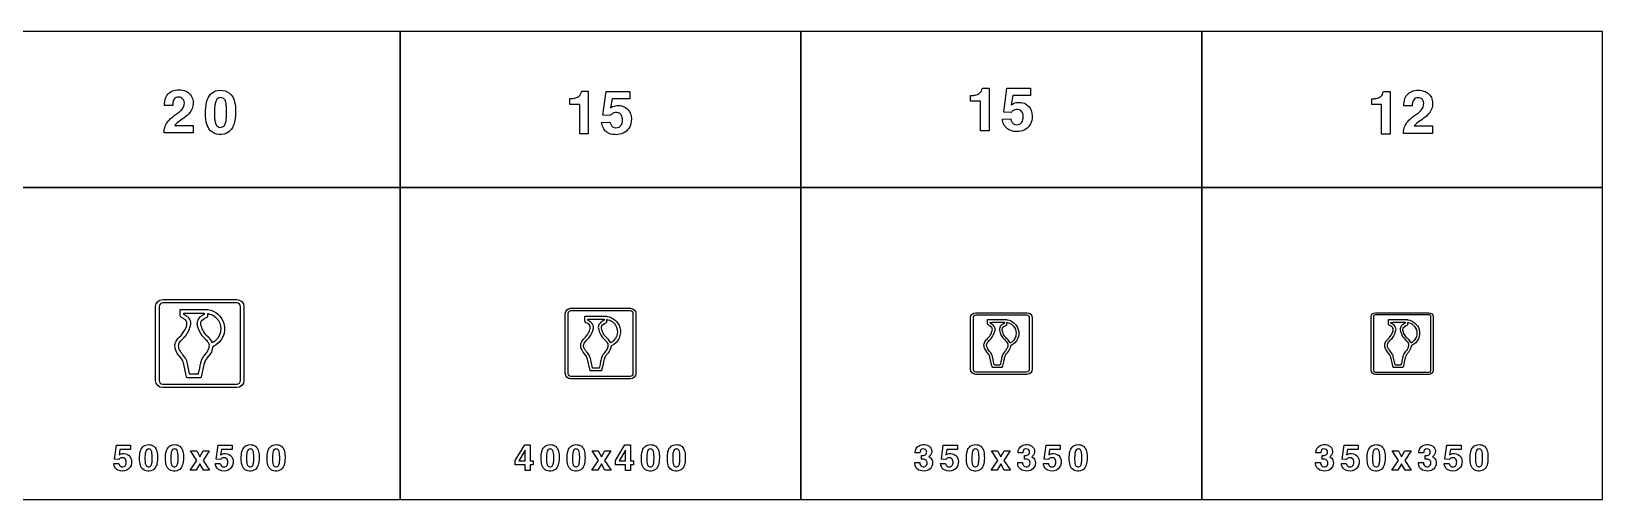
# Model space of a CAD drawing. Extents: x 0 to 18160, y 0 to 2655.
# Drawn here: x 9262 to 18160, y 0 to 2655 of the extents above; entities that cross this region are included whole.
import ezdxf

# ---------------------------------------------------------------- set-up
doc = ezdxf.new("R2010")
doc.units = 0
doc.header["$MEASUREMENT"] = 0

msp = doc.modelspace()

# ---------------------------------------------------------------- linework, layer by layer
for points in [[(9080, 1770), (11350, 1770), (11350, 2655), (9080, 2655)], [(11350, 1770), (13620, 1770), (13620, 2655), (11350, 2655)], [(13620, 1770), (15890, 1770), (15890, 2655), (13620, 2655)], [(15890, 1770), (18160, 1770), (18160, 2655), (15890, 2655)], [(9080, 0), (11350, 0), (11350, 1770), (9080, 1770)], [(11350, 0), (13620, 0), (13620, 1770), (11350, 1770)], [(13620, 0), (15890, 0), (15890, 1770), (13620, 1770)], [(15890, 0), (18160, 0), (18160, 1770), (15890, 1770)], [(10198.2, 221.797), (10163.1, 276.346), (10197.9, 276.346), (10216.2, 242.294), (10234.9, 276.346), (10269, 276.346), (10233.5, 222.318), (10270, 166.299), (10235.4, 166.299), (10215.6, 202.389), (10195.2, 166.299), (10161, 166.299)], [(12001, 222.096), (12055.2, 309.963), (12087.1, 309.963), (12087.1, 219.228), (12103.3, 219.228), (12103.3, 196.409), (12087.1, 196.409), (12087.1, 165.058), (12058.6, 165.058), (12058.6, 196.409), (12001, 196.409)], [(12058.6, 280.769), (12022.6, 219.228), (12058.6, 219.228)], [(12472.5, 221.797), (12437.4, 276.346), (12472.2, 276.346), (12490.5, 242.294), (12509.2, 276.346), (12543.3, 276.346), (12507.8, 222.318), (12544.3, 166.299), (12509.7, 166.299), (12489.9, 202.389), (12469.5, 166.299), (12435.3, 166.299)], [(12569, 222.114), (12623.3, 309.981), (12655.1, 309.981), (12655.1, 219.246), (12671.3, 219.246), (12671.3, 196.427), (12655.1, 196.427), (12655.1, 165.076), (12626.6, 165.076), (12626.6, 196.427), (12569, 196.427)], [(12626.6, 280.787), (12590.6, 219.246), (12626.6, 219.246)], [(14734.2, 221.783), (14699.1, 276.332), (14733.9, 276.332), (14752.1, 242.28), (14770.8, 276.333), (14805, 276.333), (14769.4, 222.304), (14806, 166.285), (14771.4, 166.285), (14751.6, 202.375), (14731.2, 166.285), (14697, 166.285)], [(17004.2, 221.783), (16969.1, 276.332), (17003.9, 276.332), (17022.1, 242.28), (17040.8, 276.333), (17075, 276.333), (17039.4, 222.304), (17076, 166.285), (17041.4, 166.285), (17021.6, 202.375), (17001.2, 166.285), (16967, 166.285)]]:
    msp.add_lwpolyline(points, close=True)
for points in [[(10012.9, 2078.85, -0.0640343), (10014.2, 2099.78, -0.161687), (10050, 2160.33, -0.0283718), (10091.8, 2192.71, 0.0545111), (10112.7, 2210.64, 0.192461), (10127.7, 2250.18, 0.234238), (10114.1, 2276.56, 0.196223), (10088.8, 2281.34, 0.252425), (10066.8, 2264.16, 0.0856617), (10062.7, 2247.14, 0.0202329), (10062, 2235.45), (10015.3, 2235.45, -0.0983795), (10021.4, 2276.76, -0.245047), (10067.6, 2319.89, -0.207102), (10144.5, 2311.55, -0.233443), (10177, 2259.22, -0.20961), (10158.8, 2195.04, -0.0785124), (10124.9, 2163.57, 0.0107372), (10089.1, 2137.78, 0.0665092), (10073.2, 2121.74), (10177.7, 2121.74), (10177.7, 2078.85)], [(10247.9, 2191.49, -0.0563084), (10253.9, 2254.33, -0.130301), (10276.1, 2298.12, -0.174843), (10317.9, 2319.53, -0.147552), (10371, 2312.9, -0.192146), (10407.8, 2269.73, -0.0833996), (10417.1, 2212.7, -0.0545507), (10412.1, 2141.92, -0.116773), (10393, 2097.85, -0.221099), (10338.1, 2070.16, -0.162564), (10286.7, 2082.68, -0.174743), (10255.4, 2128.1, -0.0640867), (10247.9, 2186.79)], [(12310.9, 2274.45), (12324.1, 2274.45, 0.0261527), (12330.1, 2275.12, 0.0824327), (12354.9, 2282.34, 0.211118), (12374.9, 2306.08, 0.0230957), (12377.6, 2315.99), (12415.7, 2315.99), (12415.7, 2074.01), (12367.1, 2074.01), (12367.1, 2241.03), (12310.9, 2241.03)], [(12491, 2139), (12538, 2140.78, 0.0452719), (12544.4, 2124.55, 0.0567733), (12549.1, 2117.67, 0.070207), (12553.5, 2114.2, 0.264984), (12589.6, 2112.3, 0.20748), (12607, 2135.41, 0.147389), (12605.8, 2173.44, 0.308532), (12576.4, 2194.85, 0.215743), (12546.7, 2184.62, 0.028781), (12541.3, 2178.38), (12498.7, 2180.39), (12516.5, 2315.07), (12650.5, 2315.07), (12650.5, 2273.2), (12550.1, 2273.2), (12541.1, 2221.19, -0.0211252), (12554.1, 2228.73, -0.121371), (12587.4, 2234.58, -0.244671), (12647.2, 2202.63, -0.173069), (12658.8, 2143.5, -0.256779), (12613.6, 2077.51, -0.199585), (12534, 2076.44, -0.245625), (12493.7, 2125.34, -0.0170062)], [(14580.9, 2291.94), (14594, 2291.94, 0.0261527), (14600.1, 2292.61, 0.0824327), (14624.9, 2299.84, 0.211118), (14644.9, 2323.58, 0.0230957), (14647.6, 2333.49), (14685.7, 2333.49), (14685.7, 2091.51), (14637.1, 2091.51), (14637.1, 2258.53), (14580.9, 2258.53)], [(14761, 2156.5), (14808, 2158.28, 0.0452719), (14814.4, 2142.04, 0.0567733), (14819.1, 2135.17, 0.070207), (14823.5, 2131.7, 0.264984), (14859.6, 2129.8, 0.20748), (14877, 2152.9, 0.147389), (14875.8, 2190.94, 0.308532), (14846.4, 2212.34, 0.215743), (14816.7, 2202.11, 0.028781), (14811.3, 2195.87), (14768.7, 2197.89), (14786.5, 2332.56), (14920.5, 2332.56), (14920.5, 2290.7), (14820.1, 2290.7), (14811.1, 2238.69, -0.0211252), (14824, 2246.23, -0.121371), (14857.4, 2252.08, -0.244671), (14917.2, 2220.12, -0.173069), (14928.7, 2161, -0.256779), (14883.6, 2095.01, -0.199585), (14804, 2093.94, -0.245625), (14763.7, 2142.83, -0.0170062)], [(16852.4, 2273.43), (16865.5, 2273.43, 0.0261527), (16871.5, 2274.1, 0.0824327), (16896.4, 2281.32, 0.211118), (16916.4, 2305.06, 0.0230957), (16919, 2314.97), (16957.1, 2314.97), (16957.1, 2072.99), (16908.5, 2072.99), (16908.5, 2240.01), (16852.4, 2240.01)], [(17032.5, 2075.98, -0.0640343), (17033.8, 2096.92, -0.161687), (17069.6, 2157.46, -0.0283718), (17111.4, 2189.85, 0.0545111), (17132.3, 2207.78, 0.192461), (17147.3, 2247.31, 0.234238), (17133.7, 2273.69, 0.196223), (17108.4, 2278.47, 0.252425), (17086.4, 2261.29, 0.0856617), (17082.3, 2244.27, 0.0202329), (17081.6, 2232.58), (17034.9, 2232.58, -0.0983795), (17041, 2273.89, -0.245047), (17087.1, 2317.02, -0.207102), (17164.1, 2308.69, -0.233443), (17196.6, 2256.36, -0.20961), (17178.4, 2192.18, -0.0785124), (17144.5, 2160.7, 0.0107372), (17108.7, 2134.91, 0.0665092), (17092.8, 2118.88), (17197.3, 2118.88), (17197.3, 2075.98)], [(10299.2, 2160.96, 0.0124589), (10299.8, 2154.64, 0.0668192), (10305.4, 2129.25, 0.615362), (10356.3, 2123.64, 0.0726881), (10361.7, 2136.67, 0.0588562), (10366.4, 2173.95, 0.0389037), (10364.8, 2240.94, 0.084671), (10358.2, 2264.28, 0.156013), (10346.8, 2276.44, 0.143208), (10331, 2279.4, 0.172584), (10315.3, 2273.2, 0.132565), (10305.3, 2257.64, 0.0498315), (10300.8, 2235.92, 0.0368731)], [(10005, 635, -0.414213), (9965, 675), (9965, 1095, -0.414213), (10005, 1135), (10425, 1135, -0.414213), (10465, 1095), (10465, 675, -0.414213), (10425, 635)], [(10005, 655), (10425, 655, 0.414213), (10445, 675), (10445, 1095, 0.414213), (10425, 1115), (10005, 1115, 0.414213), (9985, 1095), (9985, 675, 0.414213)], [(10258.5, 1078.69, -0.00857291), (10259.6, 1078.05, 0.0593856), (10261.6, 1077.14, -0.282679), (10351.6, 999.538, -0.364549), (10293, 868.987, -0.0226736), (10292.2, 868.757, 0.266112), (10288.5, 865.149), (10287.9, 862.438, -0.134229), (10267.7, 817.487, -0.0273007), (10260.5, 808.199), (10259.6, 807.197, 0.0744939), (10246.3, 788.162, 0.00950891), (10244.8, 784.643, 0.05286), (10235, 747.442), (10224.7, 704.418), (10222.8, 695.585, -0.19422), (10220.8, 692.614, -0.132935), (10216.7, 691.411, -0.0196511), (10213.7, 691.335), (10149.8, 691.335, -0.0701267), (10144.4, 691.847, -0.227744), (10140.8, 694.969, -0.0207458), (10140.6, 695.549), (10138.8, 703.611), (10122.1, 775.069), (10120.8, 780.067, 0.0637244), (10115.8, 792.659, 0.0414597), (10112.8, 797.229), (10100, 813.434, -0.0343569), (10098.6, 815.353, 0.0317537), (10097.4, 817.133, -0.111958), (10078.2, 850.74), (10077.1, 853.303, -0.0366296), (10075, 862.363, -0.131151), (10077.4, 890.849, -0.110421), (10099.3, 921.155, 0.0952168), (10132.1, 964.559, 0.107476), (10142.3, 999.55, 0.264903), (10127.5, 1023.76, 0.0071277), (10111, 1032.85, -0.277252), (10103.4, 1045.45), (10103.4, 1078.69)], [(12315, 685, -0.414213), (12285, 715), (12285, 1055, -0.414213), (12315, 1085), (12655, 1085, -0.414213), (12685, 1055), (12685, 715, -0.414213), (12655, 685)], [(12315, 700), (12655, 700, 0.414213), (12670, 715), (12670, 1055, 0.414213), (12655, 1070), (12315, 1070, 0.414213), (12300, 1055), (12300, 715, 0.414213)], [(10161.7, 711.109, -0.0185483), (10159.2, 711.427, -0.229671), (10157.8, 712.571, -0.0236681), (10157.5, 713.185), (10143.4, 779.192, 0.104092), (10129.1, 808.977), (10119.5, 820.355, 0.0142857), (10108.1, 835.955, -0.0517251), (10104.1, 843.285, -0.368759), (10107.4, 899.627, -0.0225137), (10110.3, 902.841, -0.0256792), (10131.2, 924.313, 0.00998654), (10133.7, 927.113, 0.109392), (10164.1, 994.288, 0.141868), (10164.2, 1006.42, 0.0275361), (10163.1, 1010.67), (10161.7, 1014.04, 0.0651946), (10155.3, 1026.6, 0.125213), (10141.9, 1039.28, 0.0322646), (10124.5, 1049.7), (10124.5, 1056.28), (10124.5, 1056.94), (10142, 1056.94), (10153.4, 1056.94), (10173.6, 1056.94), (10240, 1056.94), (10240, 1052.43, -0.010174), (10240, 1051.86), (10240, 1049.7, 0.0281396), (10222.3, 1039.87, 0.115797), (10211, 1030.5, 0.125209), (10199.7, 1005.7, 0.139213), (10200, 992.512, 0.035704), (10205.7, 970.982, 0.132423), (10237.8, 919.382, -0.00500407), (10248.3, 908.083, -0.0126131), (10257.2, 898.342, -0.0657696), (10266.2, 883.313, -0.121201), (10267.2, 870.385, -0.0660773), (10264.1, 855.142, -0.0194419), (10258.8, 841.799, -0.0688593), (10250.2, 829.828), (10240.3, 816.713, 0.0300561), (10228.3, 800.641, 0.0869608), (10219.3, 774.771, -0.00983399), (10215.1, 757.07), (10215, 756.431), (10211.1, 735.596, -0.00663721), (10206.7, 717.728), (10206.4, 716.728), (10205.9, 713.826), (10205.8, 713.166, -0.0809272), (10205.4, 712.013, -0.22186), (10204.4, 711.385, -0.0106487), (10200.1, 711.109), (10193.1, 711.109), (10187.5, 711.12), (10186, 711.109)], [(10333, 952.698, -0.114544), (10317.9, 917.519, -0.0140902), (10306.6, 903.871, -0.0508572), (10289.7, 891.243, -0.0536951), (10288.1, 890.309, -0.119907), (10287.3, 890.3), (10281.5, 900.036, 0.0923133), (10256.9, 926.805, -0.0723394), (10233.4, 959.142, -0.0668165), (10220.9, 993.667, -0.316727), (10235.7, 1023.12, -0.0181247), (10239.9, 1025.56, -0.0147843), (10256.5, 1034.86, 0.184837), (10259.3, 1037.78, 0.0449521), (10260, 1040.08), (10260, 1053.92, -0.258724), (10260.6, 1054.87, -0.0983207), (10261.6, 1055.12, -0.109448), (10263.6, 1054.66), (10265.1, 1054.12), (10280, 1049.82, -0.0588997), (10292.1, 1043.78, -0.0897769), (10309.9, 1028.9, -0.016828), (10321, 1014.72, -0.190393)], [(12519.8, 1039.95, -0.00857291), (12520.6, 1039.44, 0.0593856), (12522.3, 1038.71, -0.282679), (12594.3, 976.63, -0.364549), (12547.4, 872.189, -0.0226736), (12546.8, 872.005, 0.266112), (12543.8, 869.119), (12543.3, 866.951, -0.134229), (12527.1, 830.99, -0.0273007), (12521.4, 823.559), (12520.7, 822.757, 0.0744939), (12510.1, 807.529, 0.00950891), (12508.8, 804.715, 0.05286), (12501, 774.954), (12492.8, 740.534), (12491.2, 733.468, -0.19422), (12489.6, 731.091, -0.132935), (12486.4, 730.129, -0.0196511), (12484, 730.068), (12432.9, 730.068, -0.0701267), (12428.5, 730.477, -0.227744), (12425.6, 733.207), (12424, 739.889), (12410.7, 797.055), (12409.6, 801.053, 0.0637244), (12405.7, 811.127, 0.0414597), (12403.2, 814.783), (12393, 827.747, -0.0343569), (12391.9, 829.282, 0.0317537), (12390.9, 830.706, -0.111958), (12375.6, 857.592), (12374.7, 859.642, -0.0366296), (12373, 866.89, -0.131151), (12374.9, 889.679, -0.110421), (12392.5, 913.924, 0.0952168), (12418.7, 948.647, 0.107476), (12426.8, 976.64, 0.264903), (12415, 996.006, 0.0071277), (12401.8, 1003.28, -0.277252), (12395.7, 1013.36), (12395.7, 1039.95)], [(12442.4, 745.887, -0.0185483), (12440.3, 746.141, -0.229671), (12439.2, 747.057, -0.0236681), (12439, 747.548), (12427.7, 800.353, 0.104092), (12416.3, 824.182), (12408.6, 833.284, 0.0142857), (12399.5, 845.764, -0.0517251), (12396.3, 851.628, -0.368759), (12398.9, 896.702, -0.0225137), (12401.2, 899.273, -0.0256792), (12417.9, 916.451, 0.00998654), (12420, 918.691, 0.109392), (12444.3, 972.43, 0.141868), (12444.4, 982.136, 0.0275361), (12443.5, 985.536), (12442.4, 988.233, 0.0651946), (12437.2, 998.279, 0.125213), (12426.5, 1008.43, 0.0322646), (12412.6, 1016.76), (12412.6, 1022.03), (12412.6, 1022.55), (12426.6, 1022.55), (12435.7, 1022.55), (12451.9, 1022.55), (12505, 1022.55), (12505, 1018.71), (12505, 1016.76, 0.0281396), (12490.8, 1008.9, 0.115797), (12481.8, 1001.4, 0.125209), (12472.7, 981.557, 0.139213), (12473, 971.01, 0.035704), (12477.5, 953.785, 0.132423), (12503.2, 912.505, -0.00500407), (12511.6, 903.466, -0.0126131), (12518.7, 895.674, -0.0657696), (12526, 883.65, -0.121201), (12526.8, 873.308, -0.0660773), (12524.3, 861.114, -0.0194419), (12520, 850.439, -0.0688593), (12513.2, 840.862), (12505.3, 830.37, 0.0300561), (12495.6, 817.513, 0.0869608), (12488.4, 796.817, -0.00983399), (12485, 782.4), (12481.9, 765.477, -0.00663721), (12478.3, 751.183), (12478.2, 750.382), (12477.7, 748.061), (12477.7, 747.533, -0.0809272), (12477.3, 746.61, -0.22186), (12476.5, 746.108, -0.0106487), (12473.1, 745.887), (12467.5, 745.887), (12463, 745.896), (12461.8, 745.887)], [(12579.4, 939.158, -0.114544), (12567.3, 911.015, -0.0140902), (12558.3, 900.097, -0.0508572), (12544.8, 889.994, -0.0536951), (12543.2, 889.206, -0.188084), (12542.7, 889.314), (12538.2, 897.029, 0.0923133), (12518.5, 918.444, -0.0723394), (12499.7, 944.313, -0.0668165), (12489.7, 971.934, -0.316727), (12501.5, 995.494, -0.0181247), (12504.9, 997.445, -0.0147843), (12518.2, 1004.89, 0.184837), (12520.5, 1007.23, 0.0449521), (12521, 1009.06), (12521, 1020.14, -0.258724), (12521.5, 1020.89, -0.0983207), (12522.3, 1021.1, -0.109448), (12523.9, 1020.73), (12525, 1020.3), (12537, 1016.86, -0.0588997), (12546.7, 1012.03, -0.0897769), (12560.9, 1000.12, -0.016828), (12569.8, 988.772, -0.190393)], [(14610, 710, -0.414213), (14580, 740), (14580, 1030, -0.414213), (14610, 1060), (14900, 1060, -0.414213), (14930, 1030), (14930, 740, -0.414213), (14900, 710)], [(14610, 725), (14900, 725, 0.414213), (14915, 740), (14915, 1030, 0.414213), (14900, 1045), (14610, 1045, 0.414213), (14595, 1030), (14595, 740, 0.414213)], [(14785.5, 1020.58, -0.00857291), (14786.2, 1020.13, 0.0593856), (14787.6, 1019.5, -0.282679), (14850.7, 965.177, -0.364549), (14809.6, 873.791, -0.0226736), (14809.1, 873.63, 0.266112), (14806.5, 871.104), (14806, 869.207, -0.134229), (14791.9, 837.741, -0.0273007), (14786.9, 831.239), (14786.3, 830.538, 0.0744939), (14776.9, 817.213, 0.00950891), (14775.8, 814.75, 0.05286), (14769, 788.71), (14761.8, 758.593), (14760.4, 752.41, -0.19422), (14759.1, 750.33, -0.132935), (14756.2, 749.488, -0.0196511), (14754.1, 749.434), (14709.4, 749.434, -0.0701267), (14705.6, 749.793, -0.227744), (14703, 752.181), (14701.7, 758.028), (14690, 808.049), (14689.1, 811.547, 0.0637244), (14685.6, 820.361, 0.0414597), (14683.5, 823.56), (14674.5, 834.904, -0.0343569), (14673.5, 836.247, 0.0317537), (14672.7, 837.493, -0.111958), (14659.3, 861.018), (14658.5, 862.812, -0.0366296), (14657, 869.154, -0.131151), (14658.7, 889.095, -0.110421), (14674, 910.308, 0.0952168), (14697, 940.691, 0.107476), (14704.1, 965.185, 0.264903), (14693.7, 982.131, 0.0071277), (14682.2, 988.494, -0.277252), (14676.9, 997.318), (14676.9, 1020.58)], [(14717.7, 763.276, -0.0185483), (14715.9, 763.499, -0.229671), (14714.8, 764.514), (14704.9, 810.934, 0.104092), (14694.9, 831.784), (14688.2, 839.749, 0.0142857), (14680.2, 850.669, -0.0517251), (14677.4, 855.8, -0.368759), (14679.7, 895.239, -0.0225137), (14681.7, 897.489, -0.0256792), (14696.3, 912.519, 0.00998654), (14698.1, 914.479, 0.109392), (14719.4, 961.502, 0.141868), (14719.5, 969.994, 0.0275361), (14718.7, 972.97), (14717.7, 975.329, 0.0651946), (14713.2, 984.119, 0.125213), (14703.8, 992.999, 0.0322646), (14691.6, 1000.29), (14691.6, 1005.13), (14703.9, 1005.36), (14711.9, 1005.36), (14726, 1005.36), (14772.5, 1005.36), (14772.5, 1002), (14772.5, 1000.29, 0.0281396), (14760.1, 993.409, 0.115797), (14752.2, 986.849, 0.125209), (14744.3, 969.487, 0.139213), (14744.5, 960.259, 0.035704), (14748.5, 945.187, 0.132423), (14771, 909.067, -0.00500407), (14778.3, 901.158, -0.0126131), (14784.5, 894.34, -0.0657696), (14790.8, 883.819, -0.121201), (14791.6, 874.769, -0.0660773), (14789.4, 864.099, -0.0194419), (14785.7, 854.76, -0.0688593), (14779.7, 846.38), (14772.7, 837.199, 0.0300561), (14764.3, 825.949, 0.0869608), (14758, 807.84, -0.00983399), (14755, 795.225), (14752.3, 780.418, -0.00663721), (14749.2, 767.91), (14749, 767.21), (14748.6, 764.948, -0.0809272), (14748.3, 763.909, -0.22186), (14747.6, 763.47, -0.0106487), (14744.6, 763.276), (14739.7, 763.276), (14735.7, 763.284), (14734.7, 763.276)], [(14837.6, 932.388, -0.114544), (14827, 907.763, -0.0140902), (14819.1, 898.21, -0.0508572), (14807.3, 889.37, -0.0536951), (14806, 888.68, -0.188084), (14805.5, 888.775), (14801.6, 895.525, 0.0923133), (14784.3, 914.263, -0.0723394), (14767.9, 936.899, -0.0668165), (14759.1, 961.067, -0.316727), (14769.5, 981.682, -0.0181247), (14772.4, 983.389, -0.0147843), (14784, 989.9, 0.184837), (14786, 991.947, 0.0449521), (14786.5, 993.557), (14786.5, 1003.25, -0.258724), (14786.9, 1003.91, -0.0983207), (14787.6, 1004.08, -0.109448), (14789, 1003.76), (14790, 1003.39), (14800.5, 1000.37, -0.0588997), (14809, 996.148, -0.0897769), (14821.4, 985.732, -0.016828), (14829.2, 975.801, -0.190393)], [(16874, 710, -0.414213), (16850, 734), (16850, 1036, -0.414213), (16874, 1060), (17176, 1060, -0.414213), (17200, 1036), (17200, 734, -0.414213), (17176, 710)], [(16874, 722.001), (17176, 722.001, 0.414213), (17188, 734.001), (17188, 1036, 0.414213), (17176, 1048), (16874, 1048, 0.414213), (16862, 1036), (16862, 734.001, 0.414213)], [(17055.5, 1020.58, -0.00857291), (17056.2, 1020.13, 0.0593856), (17057.6, 1019.5, -0.282679), (17120.7, 965.177, -0.364549), (17079.6, 873.791, -0.0226736), (17079.1, 873.63, 0.266112), (17076.5, 871.104), (17076, 869.207, -0.134229), (17061.9, 837.741, -0.0273007), (17056.9, 831.239), (17056.3, 830.538, 0.0744939), (17046.9, 817.213, 0.00950891), (17045.8, 814.75, 0.05286), (17039, 788.71), (17031.8, 758.593), (17030.4, 752.41, -0.19422), (17029.1, 750.33, -0.132935), (17026.2, 749.488, -0.0196511), (17024.1, 749.434), (16979.4, 749.434, -0.0701267), (16975.6, 749.793, -0.227744), (16973, 752.181), (16971.7, 758.028), (16960, 808.049), (16959.1, 811.547, 0.0637244), (16955.6, 820.361, 0.0414597), (16953.5, 823.56), (16944.5, 834.904, -0.0343569), (16943.5, 836.247, 0.0317537), (16942.7, 837.493, -0.111958), (16929.3, 861.018), (16928.5, 862.812, -0.0366296), (16927, 869.154, -0.131151), (16928.7, 889.095, -0.110421), (16944, 910.308, 0.0952168), (16967, 940.691, 0.107476), (16974.1, 965.185, 0.264903), (16963.7, 982.131, 0.0071277), (16952.2, 988.494, -0.277252), (16946.9, 997.318), (16946.9, 1020.58)], [(16987.7, 763.276, -0.0185483), (16985.9, 763.499, -0.229671), (16984.8, 764.514), (16974.9, 810.934, 0.104092), (16964.9, 831.784), (16958.2, 839.749, 0.0142857), (16950.2, 850.669, -0.0517251), (16947.4, 855.8, -0.368759), (16949.7, 895.239, -0.0225137), (16951.7, 897.489, -0.0256792), (16966.3, 912.519, 0.00998654), (16968.1, 914.479, 0.109392), (16989.4, 961.502, 0.141868), (16989.5, 969.994, 0.0275361), (16988.7, 972.97), (16987.7, 975.329, 0.0651946), (16983.2, 984.119, 0.125213), (16973.8, 992.999, 0.0322646), (16961.6, 1000.29), (16961.6, 1005.13), (16973.9, 1005.36), (16981.9, 1005.36), (16996, 1005.36), (17042.5, 1005.36), (17042.5, 1002), (17042.5, 1000.29, 0.0281396), (17030.1, 993.409, 0.115797), (17022.2, 986.849, 0.125209), (17014.3, 969.487, 0.139213), (17014.5, 960.259, 0.035704), (17018.5, 945.187, 0.132423), (17041, 909.067, -0.00500407), (17048.3, 901.158, -0.0126131), (17054.5, 894.34, -0.0657696), (17060.8, 883.819, -0.121201), (17061.6, 874.769, -0.0660773), (17059.4, 864.099, -0.0194419), (17055.7, 854.76, -0.0688593), (17049.7, 846.38), (17042.7, 837.199, 0.0300561), (17034.3, 825.949, 0.0869608), (17028, 807.84, -0.00983399), (17025, 795.225), (17022.3, 780.418, -0.00663721), (17019.2, 767.91), (17019, 767.21), (17018.6, 764.948, -0.0809272), (17018.3, 763.909, -0.22186), (17017.6, 763.47, -0.0106487), (17014.6, 763.276), (17009.7, 763.276), (17005.7, 763.284), (17004.7, 763.276)], [(17107.6, 932.388, -0.114544), (17097, 907.763, -0.0140902), (17089.1, 898.21, -0.0508572), (17077.3, 889.37, -0.0536951), (17076, 888.68, -0.188084), (17075.5, 888.775), (17071.6, 895.525, 0.0923133), (17054.3, 914.263, -0.0723394), (17037.9, 936.899, -0.0668165), (17029.1, 961.067, -0.316727), (17039.5, 981.682, -0.0181247), (17042.4, 983.389, -0.0147843), (17054, 989.9, 0.184837), (17056, 991.947, 0.0449521), (17056.5, 993.557), (17056.5, 1003.25, -0.258724), (17056.9, 1003.91, -0.0983207), (17057.6, 1004.08, -0.109448), (17059, 1003.76), (17060, 1003.39), (17070.5, 1000.37, -0.0588997), (17079, 996.148, -0.0897769), (17091.4, 985.732, -0.016828), (17099.2, 975.801, -0.190393)], [(9727.75, 203.882), (9755.92, 204.948, 0.0452719), (9759.76, 195.209, 0.0567733), (9762.6, 191.086, 0.070207), (9765.26, 189, 0.264984), (9786.87, 187.863, 0.20748), (9797.32, 201.726, 0.147389), (9796.63, 224.545, 0.308532), (9779, 237.389, 0.215743), (9761.13, 231.252, 0.028781), (9757.91, 227.507), (9732.34, 228.716), (9743.03, 309.522), (9823.46, 309.522), (9823.46, 284.403), (9763.2, 284.403), (9757.82, 253.195, -0.0211252), (9765.57, 257.721, -0.121371), (9785.57, 261.228, -0.244671), (9821.44, 242.057, -0.173069), (9828.39, 206.583, -0.256779), (9801.28, 166.986, -0.199585), (9753.55, 166.346, -0.245625), (9729.38, 195.683, -0.0170062)], [(9874.18, 234.284, -0.0563084), (9877.8, 271.986, -0.130301), (9891.12, 298.265, -0.174843), (9916.22, 311.109, -0.147552), (9948.09, 307.128, -0.192146), (9970.17, 281.228, -0.0833996), (9975.72, 247.01, -0.0545507), (9972.71, 204.545, -0.116773), (9961.26, 178.1, -0.221099), (9928.35, 161.488, -0.162564), (9897.47, 169, -0.174743), (9878.71, 196.251, -0.0640867), (9874.23, 231.464)], [(9905.01, 215.967, 0.0124589), (9905.32, 212.175, 0.0668192), (9908.68, 196.938, 0.615362), (9939.23, 193.574, 0.0726881), (9942.5, 201.393, 0.0588562), (9945.32, 223.763, 0.0389037), (9944.34, 263.953, 0.084671), (9940.39, 277.957, 0.156013), (9933.52, 285.256, 0.143208), (9924.08, 287.033, 0.172584), (9914.63, 283.313, 0.132565), (9908.66, 273.976, 0.0498315), (9905.93, 260.943, 0.0368731)], [(10020.9, 234.284, -0.0563084), (10024.6, 271.986, -0.130301), (10037.9, 298.265, -0.174843), (10063, 311.109, -0.147552), (10094.8, 307.128, -0.192146), (10116.9, 281.227, -0.0833996), (10122.5, 247.009, -0.0545507), (10119.5, 204.545, -0.116773), (10108, 178.1, -0.221099), (10075.1, 161.488, -0.162564), (10044.2, 169, -0.174743), (10025.5, 196.251, -0.0640867), (10021, 231.465)], [(10051.8, 215.967, 0.0124589), (10052.1, 212.175, 0.0668192), (10055.4, 196.938, 0.615362), (10086, 193.574, 0.0726881), (10089.2, 201.393, 0.0588562), (10092.1, 223.763, 0.0389037), (10091.1, 263.953, 0.084671), (10087.1, 277.957, 0.156013), (10080.3, 285.256, 0.143208), (10070.8, 287.033, 0.172584), (10061.4, 283.313, 0.132565), (10055.4, 273.976, 0.0498315), (10052.7, 260.943, 0.0368731)], [(10303.3, 203.891), (10331.5, 204.957, 0.0452719), (10335.3, 195.218, 0.0567733), (10338.2, 191.095, 0.070207), (10340.8, 189.009, 0.264984), (10362.4, 187.872, 0.20748), (10372.9, 201.735, 0.147389), (10372.2, 224.554, 0.308532), (10354.6, 237.398, 0.215743), (10336.7, 231.261, 0.028781), (10333.5, 227.517), (10307.9, 228.725), (10318.6, 309.531), (10399, 309.531), (10399, 284.412), (10338.8, 284.412), (10333.4, 253.204, -0.0211252), (10341.1, 257.73, -0.121371), (10361.1, 261.237, -0.244671), (10397, 242.066, -0.173069), (10404, 206.592, -0.256779), (10376.8, 166.995, -0.199585), (10329.1, 166.355, -0.245625), (10305, 195.692, -0.0170062)], [(10449.7, 234.285, -0.0563084), (10453.4, 271.986, -0.130301), (10466.7, 298.266, -0.174843), (10491.8, 311.109, -0.147552), (10523.7, 307.128, -0.192146), (10545.7, 281.228, -0.0833996), (10551.3, 247.01, -0.0545507), (10548.3, 204.545, -0.116773), (10536.8, 178.1, -0.221099), (10503.9, 161.488, -0.162564), (10473, 169, -0.174743), (10454.3, 196.251, -0.0640867), (10449.8, 231.465)], [(10480.6, 215.967, 0.0124589), (10480.9, 212.176, 0.0668192), (10484.3, 196.939, 0.615362), (10514.8, 193.574, 0.0726881), (10518.1, 201.394, 0.0588562), (10520.9, 223.763, 0.0389037), (10519.9, 263.953, 0.084671), (10516, 277.958, 0.156013), (10509.1, 285.256, 0.143208), (10499.7, 287.033, 0.172584), (10490.2, 283.313, 0.132565), (10484.2, 273.977, 0.0498315), (10481.5, 260.943, 0.0368731)], [(10596.5, 234.275, -0.0563084), (10600.1, 271.977, -0.130301), (10613.4, 298.256, -0.174843), (10638.5, 311.1, -0.147552), (10670.4, 307.119, -0.192146), (10692.5, 281.219, -0.0833996), (10698, 247.001, -0.0545507), (10695, 204.536, -0.116773), (10683.6, 178.091, -0.221099), (10650.7, 161.479, -0.162564), (10619.8, 168.991, -0.174743), (10601, 196.242, -0.0640867), (10596.5, 231.455)], [(10627.3, 215.958, 0.0124589), (10627.6, 212.166, 0.0668192), (10631, 196.929, 0.615362), (10661.5, 193.565, 0.0726881), (10664.8, 201.384, 0.0588562), (10667.6, 223.754, 0.0389037), (10666.7, 263.944, 0.084671), (10662.7, 277.948, 0.156013), (10655.8, 285.247, 0.143208), (10646.4, 287.024, 0.172584), (10636.9, 283.304, 0.132565), (10631, 273.967, 0.0498315), (10628.2, 260.934, 0.0368731)], [(12148.5, 234.285, -0.0563084), (12152.1, 271.986, -0.130301), (12165.4, 298.266, -0.174843), (12190.5, 311.109, -0.147552), (12222.4, 307.128, -0.192146), (12244.5, 281.228, -0.0833996), (12250, 247.01, -0.0545507), (12247, 204.545, -0.116773), (12235.6, 178.1, -0.221099), (12202.7, 161.489, -0.162564), (12171.8, 169, -0.174743), (12153, 196.252, -0.0640867), (12148.5, 231.465)], [(12179.3, 215.967, 0.0124589), (12179.6, 212.176, 0.0668192), (12183, 196.939, 0.615362), (12213.5, 193.574, 0.0726881), (12216.8, 201.394, 0.0588562), (12219.6, 223.763, 0.0389037), (12218.6, 263.953, 0.084671), (12214.7, 277.958, 0.156013), (12207.8, 285.256, 0.143208), (12198.4, 287.034, 0.172584), (12188.9, 283.313, 0.132565), (12183, 273.977, 0.0498315), (12180.2, 260.943, 0.0368731)], [(12295.2, 234.285, -0.0563084), (12298.9, 271.986, -0.130301), (12312.2, 298.266, -0.174843), (12337.3, 311.109, -0.147552), (12369.1, 307.128, -0.192146), (12391.2, 281.228, -0.0833996), (12396.8, 247.01, -0.0545507), (12393.8, 204.545, -0.116773), (12382.3, 178.1, -0.221099), (12349.4, 161.489, -0.162564), (12318.5, 169.001, -0.174743), (12299.8, 196.252, -0.0640867), (12295.3, 231.465)], [(12326.1, 215.967, 0.0124589), (12326.4, 212.176, 0.0668192), (12329.7, 196.939, 0.615362), (12360.3, 193.574, 0.0726881), (12363.5, 201.394, 0.0588562), (12366.4, 223.763, 0.0389037), (12365.4, 263.953, 0.084671), (12361.4, 277.958, 0.156013), (12354.6, 285.256, 0.143208), (12345.1, 287.034, 0.172584), (12335.7, 283.313, 0.132565), (12329.7, 273.977, 0.0498315), (12327, 260.943, 0.0368731)], [(12716.5, 234.285, -0.0563084), (12720.1, 271.986, -0.130301), (12733.4, 298.265, -0.174843), (12758.5, 311.109, -0.147552), (12790.4, 307.128, -0.192146), (12812.5, 281.228, -0.0833996), (12818, 247.01, -0.0545507), (12815, 204.545, -0.116773), (12803.6, 178.1, -0.221099), (12770.7, 161.488, -0.162564), (12739.8, 169, -0.174743), (12721, 196.251, -0.0640867), (12716.5, 231.465)], [(12747.3, 215.967, 0.0124589), (12747.6, 212.176, 0.0668192), (12751, 196.939, 0.615362), (12781.5, 193.574, 0.0726881), (12784.8, 201.394, 0.0588562), (12787.6, 223.763, 0.0389037), (12786.7, 263.953, 0.084671), (12782.7, 277.957, 0.156013), (12775.8, 285.256, 0.143208), (12766.4, 287.033, 0.172584), (12757, 283.313, 0.132565), (12751, 273.976, 0.0498315), (12748.3, 260.943, 0.0368731)], [(12863.2, 234.275, -0.0563084), (12866.9, 271.977, -0.130301), (12880.2, 298.256, -0.174843), (12905.3, 311.1, -0.147552), (12937.2, 307.119, -0.192146), (12959.2, 281.218, -0.0833996), (12964.8, 247, -0.0545507), (12961.8, 204.536, -0.116773), (12950.3, 178.091, -0.221099), (12917.4, 161.479, -0.162564), (12886.5, 168.991, -0.174743), (12867.8, 196.242, -0.0640867), (12863.3, 231.455)], [(12894.1, 215.958, 0.0124589), (12894.4, 212.166, 0.0668192), (12897.8, 196.929, 0.615362), (12928.3, 193.565, 0.0726881), (12931.6, 201.384, 0.0588562), (12934.4, 223.754, 0.0389037), (12933.4, 263.944, 0.084671), (12929.5, 277.948, 0.156013), (12922.6, 285.247, 0.143208), (12913.2, 287.024, 0.172584), (12903.7, 283.304, 0.132565), (12897.7, 273.967, 0.0498315), (12895, 260.934, 0.0368731)], [(14264.9, 210.618), (14292.7, 210.618, 0.0411845), (14294, 201.495, 0.335066), (14312.3, 186.329, 0.276505), (14331.4, 195.049, 0.158203), (14334.8, 207.49, 0.0878221), (14333, 217.04, 0.217575), (14321.9, 227.158, 0.0882727), (14309.1, 229.03), (14302.7, 229.03), (14302.7, 250.192, 0.0282129), (14314.4, 250.547, 0.50028), (14330.6, 277.846, 0.235001), (14319.5, 286.874, 0.165496), (14304.1, 285.5, 0.220849), (14295.5, 275.571, 0.055705), (14293.8, 264.647), (14266.9, 264.647, -0.0488003), (14268, 278.201, -0.30773), (14302.6, 310.902, -0.146685), (14338.2, 307.348, -0.469869), (14354.2, 251.684, -0.0891152), (14346.9, 244.623), (14344.4, 242.822, -0.0245333), (14351.1, 238.983, -0.202429), (14364.5, 216.969, -0.422325), (14326.8, 163.296, -0.154301), (14288.4, 167.609, -0.287878), (14265, 204.03, -0.0143877)], [(14410.5, 203.85), (14438.6, 204.916, 0.0452719), (14442.5, 195.177, 0.0567733), (14445.3, 191.054, 0.070207), (14448, 188.968, 0.264984), (14469.6, 187.831, 0.20748), (14480, 201.694, 0.147389), (14479.4, 224.513, 0.308532), (14461.7, 237.357, 0.215743), (14443.9, 231.219, 0.028781), (14440.6, 227.475), (14415.1, 228.684), (14425.7, 309.49), (14506.2, 309.49), (14506.2, 284.371), (14445.9, 284.371), (14440.5, 253.163, -0.0211252), (14448.3, 257.689, -0.121371), (14468.3, 261.196, -0.244671), (14504.2, 242.025, -0.173069), (14511.1, 206.551, -0.256779), (14484, 166.954, -0.199585), (14436.3, 166.314, -0.245625), (14412.1, 195.651, -0.0170062)], [(14556.9, 234.262, -0.0563084), (14560.5, 271.963, -0.130301), (14573.8, 298.243, -0.174843), (14598.9, 311.086, -0.147552), (14630.8, 307.105, -0.192146), (14652.9, 281.205, -0.0833996), (14658.4, 246.987, -0.0545507), (14655.4, 204.522, -0.116773), (14644, 178.077, -0.221099), (14611.1, 161.466, -0.162564), (14580.2, 168.977, -0.174743), (14561.4, 196.229, -0.0640867), (14556.9, 231.442)], [(14587.7, 215.944, 0.0124589), (14588, 212.153, 0.0668192), (14591.4, 196.916, 0.615362), (14621.9, 193.551, 0.0726881), (14625.2, 201.371, 0.0588562), (14628, 223.741, 0.0389037), (14627.1, 263.93, 0.084671), (14623.1, 277.935, 0.156013), (14616.2, 285.233, 0.143208), (14606.8, 287.011, 0.172584), (14597.3, 283.29, 0.132565), (14591.4, 273.954, 0.0498315), (14588.7, 260.921, 0.0368731)], [(14847.3, 210.654), (14875.2, 210.654, 0.0411845), (14876.4, 201.531, 0.335066), (14894.7, 186.365, 0.276505), (14913.9, 195.086, 0.158203), (14917.2, 207.527, 0.0878221), (14915.4, 217.076, 0.217575), (14904.3, 227.195, 0.0882727), (14891.6, 229.067), (14885.1, 229.067), (14885.1, 250.228, 0.0282129), (14896.8, 250.583, 0.50028), (14913, 277.882, 0.235001), (14901.9, 286.91, 0.165496), (14886.5, 285.536, 0.220849), (14878, 275.607, 0.055705), (14876.2, 264.683), (14849.4, 264.683, -0.0488003), (14850.4, 278.237, -0.30773), (14885, 310.939, -0.146685), (14920.7, 307.384, -0.469869), (14936.6, 251.721, -0.0891152), (14929.4, 244.659), (14926.8, 242.858, -0.0245333), (14933.5, 239.019, -0.202429), (14946.9, 217.005, -0.422325), (14909.3, 163.332, -0.154301), (14870.8, 167.645, -0.287878), (14847.4, 204.067, -0.0143877)], [(14992.9, 203.886), (15021.1, 204.953, 0.0452719), (15024.9, 195.213, 0.0567733), (15027.8, 191.09, 0.070207), (15030.4, 189.005, 0.264984), (15052, 187.867, 0.20748), (15062.5, 201.73, 0.147389), (15061.8, 224.55, 0.308532), (15044.2, 237.393, 0.215743), (15026.3, 231.256, 0.028781), (15023.1, 227.512), (14997.5, 228.72), (15008.2, 309.526), (15088.6, 309.526), (15088.6, 284.408), (15028.3, 284.408), (15023, 253.199, -0.0211252), (15030.7, 257.725, -0.121371), (15050.7, 261.232, -0.244671), (15086.6, 242.062, -0.173069), (15093.5, 206.588, -0.256779), (15066.4, 166.991, -0.199585), (15018.7, 166.351, -0.245625), (14994.5, 195.687, -0.0170062)], [(15139.3, 234.299, -0.0563084), (15143, 272, -0.130301), (15156.3, 298.28, -0.174843), (15181.4, 311.123, -0.147552), (15213.2, 307.142, -0.192146), (15235.3, 281.242, -0.0833996), (15240.9, 247.024, -0.0545507), (15237.9, 204.559, -0.116773), (15226.4, 178.114, -0.221099), (15193.5, 161.502, -0.162564), (15162.6, 169.014, -0.174743), (15143.9, 196.265, -0.0640867), (15139.4, 231.479)], [(15170.2, 215.981, 0.0124589), (15170.5, 212.19, 0.0668192), (15173.8, 196.953, 0.615362), (15204.4, 193.588, 0.0726881), (15207.6, 201.408, 0.0588562), (15210.5, 223.777, 0.0389037), (15209.5, 263.967, 0.084671), (15205.5, 277.972, 0.156013), (15198.7, 285.27, 0.143208), (15189.2, 287.047, 0.172584), (15179.8, 283.327, 0.132565), (15173.8, 273.99, 0.0498315), (15171.1, 260.957, 0.0368731)], [(16534.9, 210.618), (16562.7, 210.618, 0.0411845), (16564, 201.495, 0.335066), (16582.3, 186.329, 0.276505), (16601.4, 195.049, 0.158203), (16604.8, 207.49, 0.0878221), (16603, 217.04, 0.217575), (16591.9, 227.158, 0.0882727), (16579.1, 229.03), (16572.7, 229.03), (16572.7, 250.192, 0.0282129), (16584.4, 250.547, 0.50028), (16600.6, 277.846, 0.235001), (16589.5, 286.874, 0.165496), (16574.1, 285.5, 0.220849), (16565.5, 275.571, 0.055705), (16563.8, 264.647), (16536.9, 264.647, -0.0488003), (16538, 278.201, -0.30773), (16572.6, 310.902, -0.146685), (16608.2, 307.348, -0.469869), (16624.2, 251.684, -0.0891152), (16616.9, 244.623), (16614.4, 242.822, -0.0245333), (16621.1, 238.983, -0.202429), (16634.5, 216.969, -0.422325), (16596.8, 163.296, -0.154301), (16558.4, 167.609, -0.287878), (16535, 204.03, -0.0143877)], [(16680.5, 203.85), (16708.6, 204.916, 0.0452719), (16712.5, 195.177, 0.0567733), (16715.3, 191.054, 0.070207), (16718, 188.968, 0.264984), (16739.6, 187.831, 0.20748), (16750, 201.694, 0.147389), (16749.4, 224.513, 0.308532), (16731.7, 237.357, 0.215743), (16713.9, 231.219, 0.028781), (16710.6, 227.475), (16685.1, 228.684), (16695.7, 309.49), (16776.2, 309.49), (16776.2, 284.371), (16715.9, 284.371), (16710.5, 253.163, -0.0211252), (16718.3, 257.689, -0.121371), (16738.3, 261.196, -0.244671), (16774.2, 242.025, -0.173069), (16781.1, 206.551, -0.256779), (16754, 166.954, -0.199585), (16706.3, 166.314, -0.245625), (16682.1, 195.651, -0.0170062)], [(16826.9, 234.262, -0.0563084), (16830.5, 271.963, -0.130301), (16843.8, 298.243, -0.174843), (16868.9, 311.086, -0.147552), (16900.8, 307.105, -0.192146), (16922.9, 281.205, -0.0833996), (16928.4, 246.987, -0.0545507), (16925.4, 204.522, -0.116773), (16914, 178.077, -0.221099), (16881.1, 161.466, -0.162564), (16850.2, 168.977, -0.174743), (16831.4, 196.229, -0.0640867), (16826.9, 231.442)], [(16857.7, 215.944, 0.0124589), (16858, 212.153, 0.0668192), (16861.4, 196.916, 0.615362), (16891.9, 193.551, 0.0726881), (16895.2, 201.371, 0.0588562), (16898, 223.741, 0.0389037), (16897.1, 263.93, 0.084671), (16893.1, 277.935, 0.156013), (16886.2, 285.233, 0.143208), (16876.8, 287.011, 0.172584), (16867.3, 283.29, 0.132565), (16861.4, 273.954, 0.0498315), (16858.7, 260.921, 0.0368731)], [(17117.3, 210.654), (17145.2, 210.654, 0.0411845), (17146.4, 201.531, 0.335066), (17164.7, 186.365, 0.276505), (17183.9, 195.086, 0.158203), (17187.2, 207.527, 0.0878221), (17185.4, 217.076, 0.217575), (17174.3, 227.195, 0.0882727), (17161.6, 229.067), (17155.1, 229.067), (17155.1, 250.228, 0.0282129), (17166.8, 250.583, 0.50028), (17183, 277.882, 0.235001), (17171.9, 286.91, 0.165496), (17156.5, 285.536, 0.220849), (17148, 275.607, 0.055705), (17146.3, 264.683), (17119.4, 264.683, -0.0488003), (17120.4, 278.237, -0.30773), (17155, 310.939, -0.146685), (17190.7, 307.384, -0.469869), (17206.6, 251.721, -0.0891152), (17199.4, 244.659), (17196.8, 242.858, -0.0245333), (17203.5, 239.019, -0.202429), (17216.9, 217.005, -0.422325), (17179.3, 163.332, -0.154301), (17140.8, 167.645, -0.287878), (17117.4, 204.067, -0.0143877)], [(17262.9, 203.886), (17291.1, 204.953, 0.0452719), (17294.9, 195.213, 0.0567733), (17297.8, 191.09, 0.070207), (17300.4, 189.005, 0.264984), (17322, 187.867, 0.20748), (17332.5, 201.73, 0.147389), (17331.8, 224.55, 0.308532), (17314.2, 237.393, 0.215743), (17296.3, 231.256, 0.028781), (17293.1, 227.512), (17267.5, 228.72), (17278.2, 309.526), (17358.6, 309.526), (17358.6, 284.408), (17298.3, 284.408), (17293, 253.199, -0.0211252), (17300.7, 257.725, -0.121371), (17320.7, 261.232, -0.244671), (17356.6, 242.062, -0.173069), (17363.5, 206.588, -0.256779), (17336.4, 166.991, -0.199585), (17288.7, 166.351, -0.245625), (17264.5, 195.687, -0.0170062)], [(17409.3, 234.299, -0.0563084), (17413, 272, -0.130301), (17426.3, 298.28, -0.174843), (17451.4, 311.123, -0.147552), (17483.2, 307.142, -0.192146), (17505.3, 281.242, -0.0833996), (17510.9, 247.024, -0.0545507), (17507.9, 204.559, -0.116773), (17496.4, 178.114, -0.221099), (17463.5, 161.502, -0.162564), (17432.6, 169.014, -0.174743), (17413.9, 196.265, -0.0640867), (17409.4, 231.479)], [(17440.2, 215.981, 0.0124589), (17440.5, 212.19, 0.0668192), (17443.8, 196.953, 0.615362), (17474.4, 193.588, 0.0726881), (17477.6, 201.408, 0.0588562), (17480.5, 223.777, 0.0389037), (17479.5, 263.967, 0.084671), (17475.5, 277.972, 0.156013), (17468.7, 285.27, 0.143208), (17459.2, 287.047, 0.172584), (17449.8, 283.327, 0.132565), (17443.8, 273.99, 0.0498315), (17441.1, 260.957, 0.0368731)]]:
    msp.add_lwpolyline(points, format="xyb", close=True)

doc.saveas('drawing.dxf')
